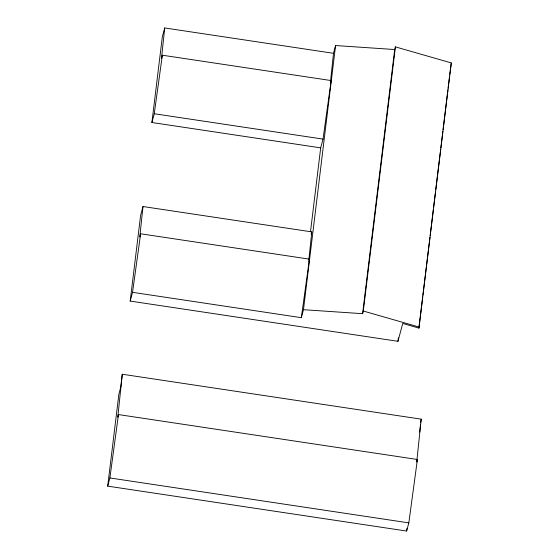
<?xml version="1.0" encoding="UTF-8"?>
<svg xmlns="http://www.w3.org/2000/svg" width="559" height="559" viewBox="0 0 559 559"><rect width="100%" height="100%" fill="white"/><g stroke="black" fill="none" stroke-linecap="round" stroke-linejoin="round"><path stroke-width="0.84" d="M122.274 374.237L117.795 417.119L118.473 414.575L417.405 459.491L408.825 522.875L406.631 531.05L107.698 486.134L118.878 394.172L120.758 387.142L122.274 374.237L421.206 419.152L416.728 462.034L417.405 459.491M419.69 432.051L420.494 424.414M420.668 422.716L421.206 419.152M308.854 259.781L311.796 231.887L142.999 206.53L139.792 236.96L140.644 233.788L309.434 259.145L301.329 317.68L132.539 292.322L130.191 301.077L397.959 341.311L402.739 323.458L418.922 328.105L451.302 62.929L395.416 46.879L394.703 49.534L362.595 313.69L303.474 309.693L301.329 317.68M394.703 49.534L335.582 45.545L333.499 53.308L164.709 27.95L161.502 58.381L162.355 55.208L331.145 80.566L323.039 139.1L320.691 147.862L310.538 231.398M330.648 80.356L333.499 53.308M130.191 301.077L140.595 215.508L142.999 206.53M320.691 147.862L151.901 122.505L162.306 36.929L164.709 27.95M303.474 309.693L335.582 45.545M362.595 313.69L363.301 311.028L395.416 46.879M397.959 341.311L398.378 337.846M418.922 328.105L422.709 296.927M422.918 295.194L428.292 251.026M428.501 249.293L429.976 237.17M430.185 235.437L433.344 209.45M433.553 207.717L435.552 191.262M435.761 189.536L440.604 149.693M440.82 147.96L442.819 131.505M443.028 129.772L447.871 89.936M448.08 88.203L449.555 76.08M449.764 74.347L451.302 62.929M406.631 531.05L406.945 528.472M107.698 486.134L109.885 477.959L118.473 414.575M151.901 122.505L154.249 113.743L162.355 55.208M132.539 292.322L140.644 233.788M330.718 82.152L331.145 80.566M311.139 234.34L311.796 231.887M308.799 261.528L309.434 259.145M154.249 113.743L323.039 139.1M109.885 477.959L408.825 522.875M363.301 311.028L419.194 327.085"/></g></svg>
